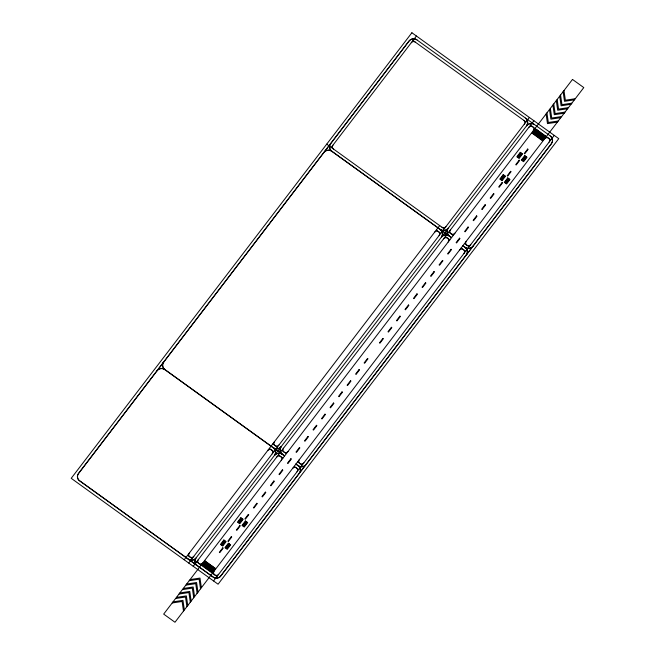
<?xml version="1.0" encoding="UTF-8"?>
<svg xmlns="http://www.w3.org/2000/svg" width="655" height="655" viewBox="0 0 655 655"><rect width="100%" height="100%" fill="white"/><g stroke="black" fill="none" stroke-linecap="round" stroke-linejoin="round"><path stroke-width="0.98" d="M163.152 362.739L162.972 363.107A5.723 5.567 -15.1 0 0 163.766 368.618L164.233 369.125L163.594 368.839A5.723 5.567 -15.1 0 0 157.937 369.69L157.626 369.969M330.079 144.419L329.899 144.788A5.723 5.567 -15.1 0 0 330.693 150.298L331.168 150.806L330.529 150.511A5.723 5.567 -15.1 0 0 324.872 151.37L324.552 151.641M275.034 454.627L275.215 454.251A5.723 5.567 -15.1 0 0 274.42 448.74L274.142 448.446M280.651 447.463L280.471 447.832A5.723 5.567 -15.1 0 0 281.265 453.342L281.544 453.637M299.892 472.542L300.072 472.173A5.723 5.567 -15.1 0 0 299.278 466.663L298.803 466.155L299.441 466.45A5.723 5.567 -15.1 0 0 305.099 465.59L305.418 465.32M441.961 236.299L442.15 235.931A5.723 5.567 -15.1 0 0 441.355 230.421L441.519 230.2A5.723 5.567 -15.1 0 0 447.177 229.348L447.488 229.07M447.578 229.135L447.398 229.504A5.723 5.567 -15.1 0 0 448.192 235.014L448.47 235.317M466.818 254.222L466.999 253.853A5.723 5.567 -15.1 0 0 466.204 248.343L465.738 247.836L466.376 248.122A5.723 5.567 -15.1 0 0 472.034 247.271L472.345 246.992M331.233 147.4L416.408 36.009M156.979 370.812A5.617 5.453 -15.1 0 1 164.831 369.625L164.896 369.535A5.617 5.453 -15.1 0 1 163.791 361.896M323.914 152.484A5.617 5.453 -15.1 0 1 331.757 151.297L331.831 151.215A5.617 5.453 -15.1 0 1 330.726 143.576M184.186 559.771L439.693 225.598M188.706 563.03L529.387 117.474M188.19 559.133A5.617 5.453 -15.1 0 0 196.033 557.945L526.579 125.817A5.617 5.453 -15.1 0 1 534.423 124.63M193.225 566.288L533.907 120.733M299.245 473.385A5.617 5.453 -15.1 0 0 298.14 465.746L298.213 465.664A5.617 5.453 -15.1 0 0 306.057 464.477M466.172 255.065A5.617 5.453 -15.1 0 0 465.075 247.426L465.14 247.336A5.617 5.453 -15.1 0 0 472.992 246.149M213.563 580.952L554.236 135.388M442.051 236.365L442.362 236.087A5.723 5.567 -15.1 0 1 448.028 235.235L448.405 235.407M280.561 447.398L280.25 447.668A5.723 5.567 -15.1 0 1 274.584 448.528L274.208 448.356M275.125 454.685L275.436 454.414A5.723 5.567 -15.1 0 1 281.093 453.555L281.47 453.727M575.27 98.717L565.363 100.215L563.971 90.57M574.419 99.83L564.512 101.329L563.12 91.684M571.864 103.171L561.957 104.669L560.565 95.024M571.013 104.284L561.106 105.782L559.714 96.138M568.458 107.625L558.551 109.123L557.159 99.478M567.607 108.738L557.7 110.236L556.308 100.592M565.052 112.087L555.145 113.577L553.753 103.94M564.201 113.2L554.294 114.691L552.902 105.054M561.646 116.541L551.739 118.039L550.347 108.394M560.795 117.654L550.888 119.153L549.496 109.508M558.24 120.995L548.333 122.493L546.941 112.848M557.389 122.108L547.482 123.607L546.09 113.962M190.081 579.577L199.988 578.078L201.38 587.715M189.23 580.69L199.136 579.192L200.528 588.837M186.675 584.031L196.582 582.532L197.974 592.177M185.823 585.144L195.73 583.646L197.122 593.291M183.269 588.485L193.176 586.986L194.568 596.631M182.418 589.598L192.324 588.1L193.716 597.745M179.863 592.939L189.77 591.44L191.162 601.085M179.011 594.052L188.918 592.554L190.31 602.199M176.457 597.393L186.364 595.903L187.756 605.539M175.605 598.506L185.512 597.016L186.904 606.653M173.051 601.855L182.958 600.357L184.35 609.993M172.2 602.968L182.106 601.47L183.498 611.115M533.571 124.016L533.195 123.844A5.723 5.567 -15.1 0 0 527.537 124.696L527.005 125.162L527.316 124.54A5.723 5.567 -15.1 0 0 526.522 119.03L526.243 118.727M189.041 559.747L189.418 559.919A5.723 5.567 -15.1 0 0 195.075 559.059L195.608 558.592L195.296 559.223A5.723 5.567 -15.1 0 0 196.091 564.733L196.369 565.028M413.002 40.463L525.981 121.928M530.501 125.187L535.02 128.445M546.311 136.592L550.83 139.851M526.579 125.817L526.489 125.752A5.617 5.453 -15.1 0 0 525.392 118.113M326.722 144.141L444.213 228.857M448.732 232.116L453.252 235.374M464.551 243.521L469.07 246.779M331.831 151.215L451.582 237.56M462.88 245.707L465.14 247.336M331.757 151.297L451.516 237.65M462.815 245.797L465.075 247.426M436.287 230.061L440.807 233.319M445.326 236.578L449.846 239.836M461.145 247.983L465.664 251.242M272.767 443.926L277.286 447.185M281.806 450.443L286.325 453.702M297.624 461.849L302.143 465.107M164.896 369.535L284.655 455.888M295.954 464.035L298.213 465.664M164.831 369.625L284.589 455.978M295.88 464.117L298.14 465.746M269.361 448.38L273.88 451.639M278.4 454.897L282.919 458.156M294.218 466.303L298.737 469.561M196.033 557.945L196.123 558.011A5.617 5.453 -15.1 0 0 197.229 565.65M187.6 555.317L192.12 558.576M196.631 561.834L201.15 565.093M212.449 573.24L216.969 576.498M550.241 136.035A5.617 5.453 -15.1 0 1 551.346 143.674L220.891 575.868A5.617 5.453 -15.1 0 1 213.039 577.047L79.73 480.926A5.617 5.453 -15.1 0 1 78.625 473.287L409.08 41.093A5.617 5.453 -15.1 0 1 416.932 39.914L550.315 135.945A5.723 5.567 -15.1 0 1 551.436 143.74L219.933 576.981A5.723 5.567 -15.1 0 1 214.275 577.841L78.592 480.009A5.723 5.567 -15.1 0 1 77.798 474.498L408.99 41.028A5.723 5.567 -15.1 0 1 416.998 39.824M274.478 455.528A5.617 5.453 -15.1 0 1 282.33 454.349L282.395 454.259A5.617 5.453 -15.1 0 1 281.29 446.62M274.388 455.462A5.617 5.453 -15.1 0 0 273.291 447.832L273.356 447.742A5.617 5.453 -15.1 0 0 281.2 446.554M544.608 138.819A2.833 2.751 -15.1 0 1 548.571 138.221A2.833 2.751 -15.1 0 1 549.127 142.078M528.798 127.414A2.833 2.751 -15.1 0 1 532.761 126.816A2.833 2.751 -15.1 0 1 533.309 130.672M459.442 250.21A2.833 2.751 -15.1 0 1 463.404 249.612A2.833 2.751 -15.1 0 1 463.961 253.469M470.773 244.552A2.833 2.751 -15.1 0 1 466.81 245.15A2.833 2.751 -15.1 0 1 466.254 241.294M454.955 233.147A2.833 2.751 -15.1 0 1 450.992 233.745A2.833 2.751 -15.1 0 1 450.435 229.889M443.623 238.805A2.833 2.751 -15.1 0 1 447.586 238.207A2.833 2.751 -15.1 0 1 448.143 242.063M292.515 468.53A2.833 2.751 -15.1 0 1 296.478 467.932A2.833 2.751 -15.1 0 1 297.026 471.788M303.846 462.88A2.833 2.751 -15.1 0 1 299.884 463.478A2.833 2.751 -15.1 0 1 299.327 459.622M288.028 451.475A2.833 2.751 -15.1 0 1 284.065 452.073A2.833 2.751 -15.1 0 1 283.509 448.217M276.697 457.125A2.833 2.751 -15.1 0 1 280.659 456.527A2.833 2.751 -15.1 0 1 281.216 460.383M218.672 574.271A2.833 2.751 -15.1 0 1 214.709 574.869A2.833 2.751 -15.1 0 1 214.152 571.013M202.853 562.866A2.833 2.751 -15.1 0 1 198.891 563.464A2.833 2.751 -15.1 0 1 198.342 559.607M434.584 232.288A2.833 2.751 -15.1 0 1 438.547 231.69A2.833 2.751 -15.1 0 1 439.104 235.546M278.989 444.958A2.833 2.751 -15.1 0 1 275.026 445.556A2.833 2.751 -15.1 0 1 274.47 441.699M267.658 450.607A2.833 2.751 -15.1 0 1 271.62 450.01A2.833 2.751 -15.1 0 1 272.177 453.866M193.823 556.349A2.833 2.751 -15.1 0 1 189.86 556.947A2.833 2.751 -15.1 0 1 189.303 553.09M523.722 120.299A2.833 2.751 -15.1 0 1 524.278 124.155M411.299 42.69A2.833 2.751 -15.1 0 1 415.262 42.092M333.493 149.029A2.833 2.751 -15.1 0 1 332.945 145.173M445.916 226.63A2.833 2.751 -15.1 0 1 441.953 227.228M411.889 32.75L71.215 478.314L218.082 584.211L558.756 138.647L411.889 32.75M440.291 229.414L440.217 229.504A5.617 5.453 -15.1 0 1 441.323 237.143L441.413 237.208A5.617 5.453 -15.1 0 1 449.256 236.021L449.322 235.931A5.617 5.453 -15.1 0 1 448.225 228.292L448.135 228.227A5.617 5.453 -15.1 0 1 440.291 229.414M572.495 79.435L163.676 614.103L174.975 622.25L583.785 87.582L572.495 79.435M205.015 560.958L201.609 565.421L202.059 565.74L205.465 561.286L205.015 560.958M535.471 128.773L532.065 133.227L532.515 133.554L535.921 129.092L535.471 128.773M205.916 561.613L202.51 566.067L202.96 566.395L206.366 561.941L205.916 561.613M536.371 129.42L532.965 133.874L533.416 134.201L536.822 129.747L536.371 129.42M206.824 562.268L203.41 566.722L203.869 567.05L207.275 562.588L206.824 562.268M223.854 539.99L220.448 544.444L220.899 544.772L224.305 540.318L223.854 539.99M240.884 517.712L237.478 522.166L237.937 522.493L241.343 518.039L240.884 517.712M503.212 174.631L499.806 179.085L500.256 179.413L503.662 174.951L503.212 174.631M520.242 152.353L516.836 156.807L517.286 157.134L520.692 152.672L520.242 152.353M537.28 130.075L533.866 134.529L534.324 134.856L537.73 130.394L537.28 130.075M207.725 562.915L204.319 567.369L204.769 567.697L208.175 563.243L207.725 562.915M224.755 540.637L221.349 545.091L221.799 545.418L225.214 540.965L224.755 540.637M241.793 518.359L238.387 522.821L238.838 523.14L242.244 518.686L241.793 518.359M504.113 175.278L500.707 179.732L501.157 180.059L504.563 175.605L504.113 175.278M521.143 153L517.737 157.454L518.195 157.781L521.601 153.327L521.143 153M538.181 130.722L534.775 135.176L535.225 135.503L538.631 131.049L538.181 130.722M208.626 563.57L205.22 568.024L205.67 568.352L209.084 563.898L208.626 563.57M225.664 541.292L222.258 545.746L222.708 546.073L226.114 541.62L225.664 541.292M242.694 519.014L239.288 523.468L239.738 523.795L243.144 519.341L242.694 519.014M505.013 175.933L501.607 180.387L502.058 180.714L505.472 176.261L505.013 175.933M522.051 153.655L518.645 158.109L519.096 158.436L522.502 153.982L522.051 153.655M539.081 131.377L535.675 135.831L536.126 136.158L539.54 131.704L539.081 131.377M209.534 564.217L206.128 568.679L206.579 568.999L209.985 564.544L209.534 564.217M539.99 132.023L536.584 136.486L537.034 136.805L540.441 132.351L539.99 132.023M222.757 547.842L219.351 552.296L219.802 552.624L223.208 548.161L222.757 547.842M231.272 536.699L227.866 541.153L228.325 541.48L231.731 537.026L231.272 536.699M239.795 525.564L236.39 530.018L236.84 530.345L240.246 525.883L239.795 525.564M248.31 514.421L244.904 518.875L245.355 519.202L248.761 514.748L248.31 514.421M256.825 503.286L253.419 507.74L253.87 508.067L257.276 503.605L256.825 503.286M265.34 492.142L261.935 496.596L262.393 496.924L265.799 492.47L265.34 492.142M273.864 481.007L270.458 485.461L270.908 485.789L274.314 481.327L273.864 481.007M282.379 469.864L278.973 474.318L279.423 474.646L282.829 470.192L282.379 469.864M290.894 458.729L287.488 463.183L287.938 463.511L291.344 459.049L290.894 458.729M299.409 447.586L296.003 452.04L296.453 452.368L299.867 447.914L299.409 447.586M307.932 436.451L304.518 440.905L304.976 441.233L308.382 436.77L307.932 436.451M316.447 425.308L313.041 429.762L313.491 430.089L316.897 425.635L316.447 425.308M324.962 414.173L321.556 418.627L322.006 418.954L325.412 414.492L324.962 414.173M333.477 403.03L330.071 407.484L330.521 407.811L333.927 403.357L333.477 403.03M341.992 391.895L338.586 396.349L339.044 396.676L342.45 392.214L341.992 391.895M350.515 380.752L347.109 385.206L347.559 385.533L350.965 381.079L350.515 380.752M359.03 369.616L355.624 374.07L356.074 374.398L359.48 369.944L359.03 369.616M367.545 358.473L364.139 362.927L364.589 363.255L367.995 358.801L367.545 358.473M382.88 338.422L379.474 342.884L379.925 343.204L383.331 338.75L382.88 338.422M391.395 327.287L387.989 331.741L388.44 332.069L391.846 327.615L391.395 327.287M399.91 316.144L396.504 320.606L396.955 320.925L400.361 316.471L399.91 316.144M408.425 305.009L405.019 309.463L405.47 309.79L408.876 305.336L408.425 305.009M416.948 293.866L413.534 298.328L413.993 298.647L417.399 294.193L416.948 293.866M425.463 282.731L422.057 287.185L422.508 287.512L425.914 283.058L425.463 282.731M433.978 271.588L430.572 276.05L431.023 276.369L434.429 271.915L433.978 271.588M442.493 260.453L439.087 264.907L439.538 265.234L442.944 260.78L442.493 260.453M451.008 249.309L447.602 253.772L448.061 254.091L451.467 249.637L451.008 249.309M459.532 238.174L456.126 242.628L456.576 242.956L459.982 238.502L459.532 238.174M468.047 227.031L464.641 231.493L465.091 231.813L468.497 227.359L468.047 227.031M476.562 215.896L473.156 220.35L473.606 220.678L477.012 216.224L476.562 215.896M485.077 204.753L481.671 209.215L482.121 209.534L485.535 205.08L485.077 204.753M493.6 193.618L490.194 198.072L490.644 198.399L494.05 193.945L493.6 193.618M502.115 182.475L498.709 186.937L499.159 187.256L502.565 182.802L502.115 182.475M510.63 171.34L507.224 175.794L507.674 176.121L511.08 171.667L510.63 171.34M519.145 160.205L515.739 164.659L516.189 164.986L519.603 160.524L519.145 160.205M527.668 149.062L524.254 153.516L524.712 153.843L528.118 149.389L527.668 149.062M210.435 564.872L207.029 569.326L207.479 569.654L210.885 565.2L210.435 564.872M540.891 132.678L537.485 137.132L537.935 137.46L541.341 133.006L540.891 132.678M211.336 565.527L207.93 569.981L208.388 570.308L211.794 565.846L211.336 565.527M228.374 543.249L224.968 547.703L225.418 548.03L228.824 543.568L228.374 543.249M245.404 520.971L241.998 525.425L242.456 525.752L245.862 521.298L245.404 520.971M507.731 177.89L504.317 182.344L504.776 182.671L508.182 178.209L507.731 177.89M524.761 155.612L521.355 160.066L521.806 160.393L525.212 155.931L524.761 155.612M541.791 133.333L538.385 137.787L538.844 138.115L542.25 133.653L541.791 133.333M212.245 566.174L208.839 570.628L209.289 570.955L212.695 566.501L212.245 566.174M229.275 543.896L225.869 548.35L226.319 548.677L229.733 544.223L229.275 543.896M246.313 521.617L242.907 526.08L243.357 526.399L246.763 521.945L246.313 521.617M508.632 178.537L505.226 182.991L505.676 183.318L509.082 178.864L508.632 178.537M525.662 156.258L522.256 160.712L522.715 161.04L526.121 156.586L525.662 156.258M542.7 133.98L539.294 138.434L539.745 138.762L543.151 134.308L542.7 133.98M213.145 566.829L209.739 571.283L210.19 571.61L213.595 567.156L213.145 566.829M230.183 544.551L226.777 549.005L227.228 549.332L230.634 544.878L230.183 544.551M247.213 522.272L243.807 526.726L244.258 527.054L247.664 522.6L247.213 522.272M509.533 179.192L506.127 183.646L506.577 183.973L509.991 179.519L509.533 179.192M526.571 156.913L523.165 161.367L523.615 161.695L527.021 157.241L526.571 156.913M543.601 134.635L540.195 139.089L540.645 139.417L544.051 134.963L543.601 134.635M214.054 567.476L210.648 571.938L211.098 572.257L214.504 567.803L214.054 567.476M544.51 135.282L541.104 139.744L541.554 140.064L544.96 135.61L544.51 135.282M214.955 568.131L211.549 572.585L211.999 572.912L215.405 568.458L214.955 568.131M545.41 135.937L542.004 140.391L542.455 140.719L545.861 136.265L545.41 135.937"/></g></svg>
